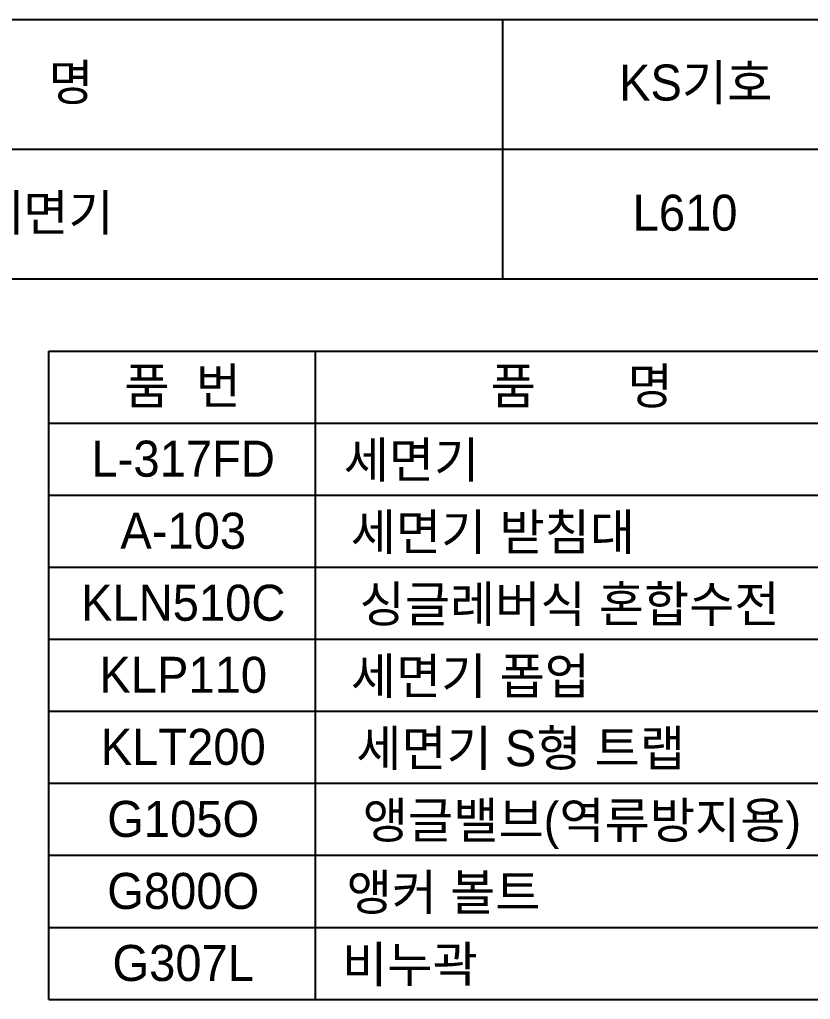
# Model space of a CAD drawing. Header units: millimetres. Extents: x 0 to 5952, y -67 to 2530.
# Drawn here: x 5107 to 5656, y 1850 to 2530 of the extents above; entities that cross this region are included whole.
import ezdxf
from ezdxf.enums import TextEntityAlignment as Align

# ---------------------------------------------------------------- set-up
doc = ezdxf.new("R2010")
doc.units = ezdxf.units.MM
doc.header["$MEASUREMENT"] = 0
doc.layers.add('TEXT', color=7, linetype='Continuous')
doc.layers.add('도각라인', color=255, linetype='Continuous')
doc.styles.add('타이틀', font='H2GTRM.TTF', dxfattribs={"height": 25})

msp = doc.modelspace()

# ---------------------------------------------------------------- linework, layer by layer
at = {"layer": '도각라인', "color": 7}
for p, q in [((4152.09, 2530), (5952.09, 2530)), ((5442.09, 2350), (5442.09, 2530)), ((4672.09, 2440), (5952.09, 2440)), ((4152.09, 2350), (5952.09, 2350)), ((5127.09, 1850), (5127.09, 2300)), ((5127.09, 2300), (5922.09, 2300)), ((5312.09, 1850), (5312.09, 2300)), ((5127.09, 2250), (5922.09, 2250)), ((5127.09, 2200), (5922.09, 2200)), ((5127.09, 2150), (5922.09, 2150)), ((5127.09, 2100), (5922.09, 2100)), ((5127.09, 2050), (5922.09, 2050)), ((5127.09, 2000), (5922.09, 2000)), ((5127.09, 1950), (5922.09, 1950)), ((5127.09, 1900), (5922.09, 1900)), ((5127.09, 1850), (5922.09, 1850))]:
    msp.add_line(p, q, dxfattribs=at)

# ---------------------------------------------------------------- texts
at = {"layer": 'TEXT', "style": '타이틀'}
for s, p in [('품             명', (5067.79, 2486.4)), ('KS기호', (5575.94, 2486.32)), ('평면붙임 세면기', (5057.86, 2396)), ('L610', (5568.58, 2396)), ('품  번', (5220.03, 2275.73)), ('품       명', (5496.91, 2275.73)), ('L-317FD', (5220.42, 2225.28)), ('세면기', (5378.82, 2224.38)), (' 세면기 받침대', (5430.73, 2174.38)), ('A-103', (5220.42, 2175.28)), ('KLN510C', (5220.42, 2125.28)), ('싱글레버식 혼합수전', (5488.47, 2124.38)), ('KLP110', (5220.42, 2075.28)), ('세면기 폽업', (5419.68, 2074.38)), ('세면기 S형 트랩', (5454.54, 2024.38)), ('KLT200', (5220.42, 2025.28)), ('G105O', (5220.42, 1975.28)), ('앵글밸브(역류방지용)', (5497.06, 1974.38)), ('G800O', (5220.42, 1925.28)), ('앵커 볼트', (5401.07, 1924.38)), ('G307L', (5220.42, 1875.28)), ('비누곽', (5377.7, 1874.38))]:
    msp.add_text(s, height=25, dxfattribs=at).set_placement(p, align=Align.MIDDLE_CENTER)

doc.saveas('drawing.dxf')
